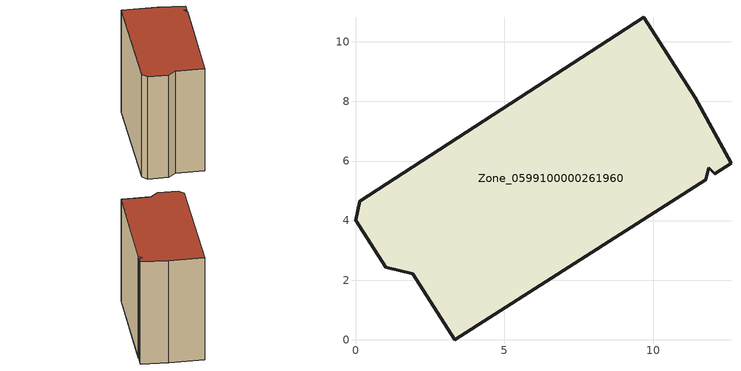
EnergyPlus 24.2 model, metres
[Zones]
Zone_0599100000261960
 floor ground (C_G): 1.92,2.21 1.01,2.43 0,4.01 0.14,4.66 9.68,10.83 11.41,8.12 12.61,5.92 12.06,5.57 11.86,5.77 11.76,5.38 3.33,0 z0
 wall outside (C_F): 1.01,2.43 1.92,2.21 3.33,0 11.76,5.38 11.86,5.77 12.06,5.57 12.61,5.92 11.41,8.12 9.68,10.83 0.14,4.66 0,4.01 1.01,2.43 z0:10.38
 roof outside (C_R): 12.06,5.57 12.61,5.92 11.41,8.12 9.68,10.83 0.14,4.66 0,4.01 1.01,2.43 1.92,2.21 3.33,0 11.76,5.38 11.86,5.77 z10.38
[BUILDING]
Pand.0599100000261960: North Axis=0; Terrain=City; Loads Convergence Tolerance Value=0.04; Temperature Convergence Tolerance Value=0.4; Solar Distribution=FullExterior; Maximum Number of Warmup Days=25; Minimum Number of Warmup Days=1
[Site:Location]
Rotterdam.The.Hague.AP_ZH_NLD Design_Conditions: Latitude=51.96; Longitude=4.45; Time Zone=1; Elevation=-4.5
[SITE:GROUNDTEMPERATURE:BUILDINGSURFACE]
18, 18, 18, 18, 18, 18, 18, 18, 18, 18, 18, 18
[MATERIAL] Thermal Absorptance=0.9; Solar Absorptance=0.7; Visible Absorptance=0.7
Name | Roughness | Thickness | Conductivity | Density | Specific Heat
G.TC.1946 | MediumSmooth | 0.15 | 1 | 540 | 1210
F.TC.1946 | Rough | 0.3 | 0.857143 | 1920 | 840
R.TC.1946 | MediumRough | 0.2 | 0.909091 | 1500 | 1000
[CONSTRUCTION]
C_G: G.TC.1946
C_F: F.TC.1946
C_R: R.TC.1946
[ZONE]
Zone_0599100000261960: Type=1; Multiplier=1; Ceiling Height=Autocalculate; Volume=Autocalculate; Floor Area=autocalculate; Part of Total Floor Area=Yes
[ZONEINFILTRATION:DESIGNFLOWRATE]
Infil_Zone_0599100000261960: Zone or ZoneList or Space or SpaceList=Zone_0599100000261960; Schedule=AlwaysOn; Design Flow Rate Calculation Method=Flow/Area; Flow Rate per Floor Area=0.003; Constant Term Coefficient=1; Temperature Term Coefficient=0; Velocity Term Coefficient=0; Velocity Squared Term Coefficient=0
[HVACTEMPLATE:ZONE:IDEALLOADSAIRSYSTEM]
Zone_0599100000261960: Maximum Heating Supply Air Temperature=50; Minimum Cooling Supply Air Temperature=13; Maximum Heating Supply Air Humidity Ratio=0.0156; Minimum Cooling Supply Air Humidity Ratio=0.0077; Heating Limit=NoLimit; Cooling Limit=NoLimit; Dehumidification Control Type=ConstantSensibleHeatRatio; Cooling Sensible Heat Ratio=0.7; Dehumidification Setpoint=60; Humidification Control Type=None; Humidification Setpoint=30; Outdoor Air Method=None; Outdoor Air Flow Rate per Person=0.00944; Outdoor Air Flow Rate per Zone Floor Area=0; Outdoor Air Flow Rate per Zone=0; Demand Controlled Ventilation Type=None; Outdoor Air Economizer Type=NoEconomizer; Heat Recovery Type=None; Sensible Heat Recovery Effectiveness=0.7; Latent Heat Recovery Effectiveness=0.65
[ZONECONTROL:THERMOSTAT]
ThermostatControl_Zone_0599100000261960: Zone or ZoneList=Zone_0599100000261960; Control Type Schedule=DualSetpointControlType; Control 1=Thermostat_Zone_0599100000261960; Temperature Difference Between Cutout And Setpoint=0
[THERMOSTATSETPOINT:DUALSETPOINT]
Thermostat_Zone_0599100000261960: Heating Setpoint Temperature Schedule=HeatingSetpoint_Zone_0599100000261960; Cooling Setpoint Temperature Schedule=CoolingSetpoint_Zone_0599100000261960
[SCHEDULE:COMPACT]
HeatingSetpoint_Zone_0599100000261960: Through: 12/31, For: AllDays, Until: 24:00, 21
CoolingSetpoint_Zone_0599100000261960: Through: 12/31, For: AllDays, Until: 24:00, 24
DualSetpointControlType: Through: 12/31, For: AllDays, Until: 24:00, 4
AlwaysOn: Through: 12/31, For: AllDays, Until: 24:00, 1
